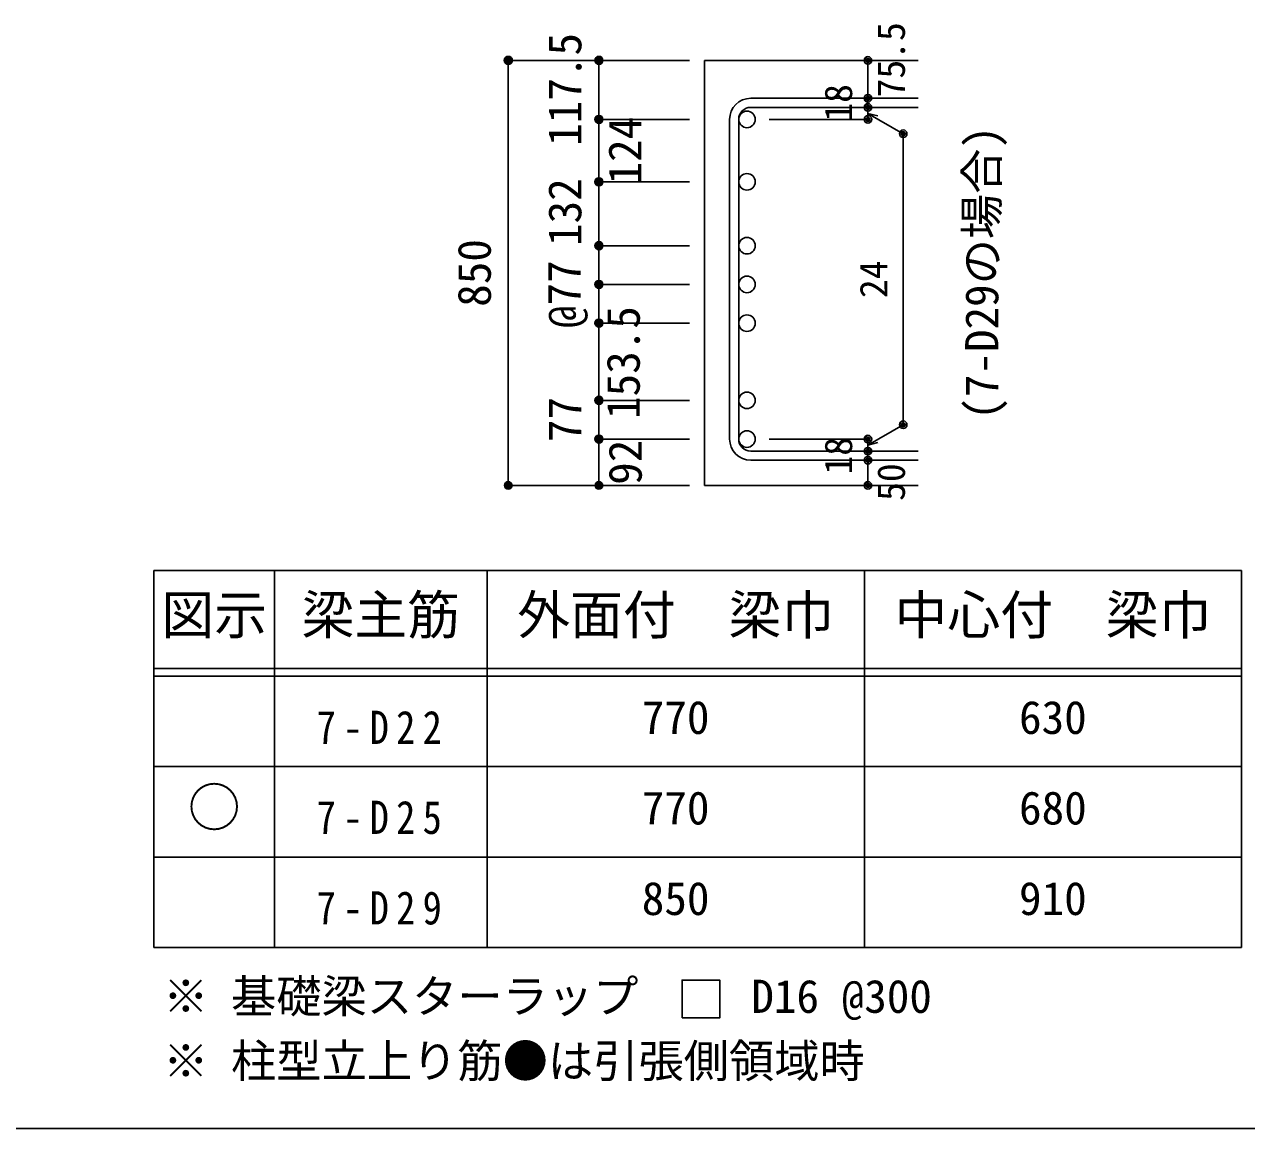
# Model space of a CAD drawing. Units: millimetres at full size, sheet at 1:30, with parts at other scales. Extents: x -5973 to 5954, y -4195 to 4201.
# Drawn here: x 1190 to 3620, y -4195 to -2000 of the extents above; entities that cross this region are included whole.
import ezdxf
from ezdxf.enums import TextEntityAlignment as Align

# ---------------------------------------------------------------- set-up
doc = ezdxf.new("R2010")
doc.units = ezdxf.units.MM
doc.header["$LTSCALE"] = 30
doc.header["$PDMODE"] = 32
doc.header["$PDSIZE"] = 15
for name, color, linetype in [('0-1_躯体線', 2, 'Continuous'), ('0-5_基礎梁筋', 7, 'Continuous'), ('0-6_スタラップ筋', 7, 'Continuous'), ('0-7_文字', 4, 'Continuous'), ('0-D_寸法', 4, 'Continuous'), ('6-7_文字', 7, 'Continuous'), ('6-E_枠', 7, 'Continuous'), ('F-0_枠', 6, 'Continuous')]:
    doc.layers.add(name, color=color, linetype=linetype)
doc.styles.add('ＭＳ ゴシック', font='')
doc.styles.get('ＭＳ ゴシック').set_extended_font_data('MS Gothic')

msp = doc.modelspace()

# ---------------------------------------------------------------- linework, layer by layer
at = {"layer": '0-1_躯体線'}
for p, q in [((2967.44, -2071.29), (2542.44, -2071.29)), ((2542.44, -2071.29), (2542.44, -2916.29)), ((2967.44, -2916.29), (2542.44, -2916.29))]:
    msp.add_line(p, q, dxfattribs=at)
at = {"layer": '0-5_基礎梁筋', "color": 3}
for centre in [(2626.94, -2188.72), (2626.94, -2312.79), (2626.94, -2439.79), (2626.94, -2516.79), (2626.94, -2593.79), (2626.94, -2747.29), (2626.94, -2824.29)]:
    msp.add_circle(centre, 16.5, dxfattribs=at)
at = {"layer": '0-6_スタラップ筋'}
for p, q in [((2634.44, -2146.72), (2967.44, -2146.72)), ((2634.44, -2164.72), (2967.44, -2164.72)), ((2592.44, -2188.72), (2592.44, -2824.29)), ((2610.44, -2188.72), (2610.44, -2824.29)), ((2634.44, -2848.29), (2967.44, -2848.29)), ((2634.44, -2866.29), (2967.44, -2866.29))]:
    msp.add_line(p, q, dxfattribs=at)
for centre, radius, start, end in [((2634.44, -2188.72), 42, 90, 180), ((2634.44, -2188.72), 24, 90, 180), ((2634.44, -2824.29), 42, 180, 270), ((2634.44, -2824.29), 24, 180, 270)]:
    msp.add_arc(centre, radius, start, end, dxfattribs=at)
at = {"layer": '0-D_寸法'}
for p, q in [((2152.44, -2916.29), (2152.44, -2071.29)), ((2152.44, -2071.29), (2152.44, -2916.29)), ((2867.44, -2071.29), (2867.44, -2146.72)), ((2867.44, -2146.72), (2867.44, -2071.29)), ((2867.44, -2164.72), (2867.44, -2146.72)), ((2867.44, -2164.72), (2867.44, -2188.72)), ((2867.44, -2176.72), (2886.76, -2181.9)), ((2867.44, -2176.72), (2937.5, -2217.17)), ((2332.44, -2188.72), (2512.44, -2188.72)), ((2332.44, -2188.72), (2512.44, -2188.72)), ((2867.44, -2188.72), (2671.35, -2188.72)), ((2937.5, -2217.17), (2937.5, -2795.84)), ((2332.44, -2437.29), (2332.44, -2285.29)), ((2332.44, -2312.79), (2512.44, -2312.79)), ((2332.44, -2312.79), (2512.44, -2312.79)), ((2332.44, -2824.29), (2332.44, -2437.29)), ((2332.44, -2439.79), (2512.44, -2439.79)), ((2332.44, -2439.79), (2512.44, -2439.79)), ((2332.44, -2516.79), (2512.44, -2516.79)), ((2332.44, -2516.79), (2512.44, -2516.79)), ((2332.44, -2593.79), (2512.44, -2593.79)), ((2332.44, -2593.79), (2512.44, -2593.79)), ((2332.44, -2747.29), (2512.44, -2747.29)), ((2867.44, -2836.29), (2937.5, -2795.84)), ((2332.44, -2916.29), (2332.44, -2824.29)), ((2332.44, -2824.29), (2512.44, -2824.29)), ((2867.44, -2824.29), (2671.35, -2824.29)), ((2867.44, -2848.29), (2867.44, -2824.29)), ((2867.44, -2836.29), (2886.76, -2831.11))]:
    msp.add_line(p, q, dxfattribs=at)
for points in [[(2152.44, -2071.29), (2332.44, -2071.29), (2512.44, -2071.29)], [(2152.44, -2071.29), (2332.44, -2071.29), (2512.44, -2071.29)], [(2332.44, -2285.29), (2332.44, -2188.72), (2332.44, -2071.29)], [(2867.44, -2916.29), (2867.44, -2866.29), (2867.44, -2848.29)], [(2152.44, -2916.29), (2332.44, -2916.29), (2512.44, -2916.29)]]:
    msp.add_lwpolyline(points, dxfattribs=at)
for centre, radius in [((2152.44, -2071.29), 8), ((2152.44, -2071.29), 7.2), ((2152.44, -2071.29), 6.4), ((2332.44, -2071.29), 8), ((2332.44, -2071.29), 7.2), ((2332.44, -2071.29), 6.4), ((2152.44, -2071.29), 5.6), ((2152.44, -2071.29), 4.8), ((2152.44, -2071.29), 4), ((2152.44, -2071.29), 3.2), ((2152.44, -2071.29), 2.4), ((2152.44, -2071.29), 1.6), ((2152.44, -2071.29), 0.8), ((2332.44, -2071.29), 5.6), ((2332.44, -2071.29), 4.8), ((2332.44, -2071.29), 4), ((2332.44, -2071.29), 3.2), ((2332.44, -2071.29), 2.4), ((2332.44, -2071.29), 1.6), ((2332.44, -2071.29), 0.8), ((2867.44, -2071.29), 4), ((2867.44, -2071.29), 3.6), ((2867.44, -2071.29), 3.2), ((2867.44, -2071.29), 2.8), ((2867.44, -2071.29), 2.4), ((2867.44, -2071.29), 2), ((2867.44, -2071.29), 1.6), ((2867.44, -2071.29), 1.2), ((2867.44, -2071.29), 0.8), ((2867.44, -2071.29), 0.4), ((2867.44, -2146.72), 4), ((2867.44, -2164.72), 4), ((2867.44, -2146.72), 3.6), ((2867.44, -2164.72), 3.6), ((2867.44, -2146.72), 3.2), ((2867.44, -2164.72), 3.2), ((2867.44, -2146.72), 2.8), ((2867.44, -2164.72), 2.8), ((2867.44, -2146.72), 2.4), ((2867.44, -2164.72), 2.4), ((2867.44, -2146.72), 2), ((2867.44, -2146.72), 1.6), ((2867.44, -2146.72), 1.2), ((2867.44, -2146.72), 0.8), ((2867.44, -2146.72), 0.4), ((2332.44, -2188.72), 8), ((2332.44, -2188.72), 7.2), ((2332.44, -2188.72), 6.4), ((2332.44, -2188.72), 5.6), ((2332.44, -2188.72), 4.8), ((2332.44, -2188.72), 4), ((2332.44, -2188.72), 3.2), ((2332.44, -2188.72), 2.4), ((2867.44, -2188.72), 4), ((2867.44, -2188.72), 3.6), ((2867.44, -2188.72), 3.2), ((2867.44, -2188.72), 2.8), ((2867.44, -2188.72), 2.4), ((2867.44, -2164.72), 2), ((2867.44, -2164.72), 1.6), ((2867.44, -2164.72), 1.2), ((2867.44, -2164.72), 0.8), ((2867.44, -2164.72), 0.4), ((2332.44, -2188.72), 1.6), ((2332.44, -2188.72), 0.8), ((2867.44, -2188.72), 2), ((2867.44, -2188.72), 1.6), ((2867.44, -2188.72), 1.2), ((2867.44, -2188.72), 0.8), ((2867.44, -2188.72), 0.4), ((2937.5, -2217.17), 4), ((2937.5, -2217.17), 3.6), ((2937.5, -2217.17), 3.2), ((2937.5, -2217.17), 2.8), ((2937.5, -2217.17), 2.4), ((2937.5, -2217.17), 2), ((2937.5, -2217.17), 1.6), ((2937.5, -2217.17), 1.2), ((2937.5, -2217.17), 0.8), ((2937.5, -2217.17), 0.4), ((2332.44, -2312.79), 8), ((2332.44, -2312.79), 7.2), ((2332.44, -2312.79), 6.4), ((2332.44, -2312.79), 5.6), ((2332.44, -2312.79), 4.8), ((2332.44, -2312.79), 4), ((2332.44, -2312.79), 3.2), ((2332.44, -2312.79), 2.4), ((2332.44, -2312.79), 1.6), ((2332.44, -2312.79), 0.8), ((2332.44, -2439.79), 8), ((2332.44, -2439.79), 7.2), ((2332.44, -2439.79), 6.4), ((2332.44, -2439.79), 5.6), ((2332.44, -2439.79), 4.8), ((2332.44, -2439.79), 4), ((2332.44, -2439.79), 3.2), ((2332.44, -2439.79), 2.4), ((2332.44, -2439.79), 1.6), ((2332.44, -2439.79), 0.8), ((2332.44, -2516.79), 8), ((2332.44, -2516.79), 7.2), ((2332.44, -2516.79), 6.4), ((2332.44, -2516.79), 5.6), ((2332.44, -2516.79), 4.8), ((2332.44, -2516.79), 4), ((2332.44, -2516.79), 3.2), ((2332.44, -2516.79), 2.4), ((2332.44, -2516.79), 1.6), ((2332.44, -2516.79), 0.8), ((2332.44, -2593.79), 8), ((2332.44, -2593.79), 7.2), ((2332.44, -2593.79), 6.4), ((2332.44, -2593.79), 5.6), ((2332.44, -2593.79), 4.8), ((2332.44, -2593.79), 4), ((2332.44, -2593.79), 3.2), ((2332.44, -2593.79), 2.4), ((2332.44, -2593.79), 1.6), ((2332.44, -2593.79), 0.8), ((2332.44, -2747.29), 8), ((2332.44, -2747.29), 7.2), ((2332.44, -2747.29), 6.4), ((2332.44, -2747.29), 5.6), ((2332.44, -2747.29), 4.8), ((2332.44, -2747.29), 4), ((2332.44, -2747.29), 3.2), ((2332.44, -2747.29), 2.4), ((2332.44, -2747.29), 1.6), ((2332.44, -2747.29), 0.8), ((2937.5, -2795.84), 4), ((2937.5, -2795.84), 3.6), ((2937.5, -2795.84), 3.2), ((2937.5, -2795.84), 2.8), ((2937.5, -2795.84), 2.4), ((2937.5, -2795.84), 2), ((2332.44, -2824.29), 8), ((2332.44, -2824.29), 7.2), ((2332.44, -2824.29), 6.4), ((2937.5, -2795.84), 1.6), ((2937.5, -2795.84), 1.2), ((2937.5, -2795.84), 0.8), ((2937.5, -2795.84), 0.4), ((2332.44, -2824.29), 5.6), ((2332.44, -2824.29), 4.8), ((2332.44, -2824.29), 4), ((2332.44, -2824.29), 3.2), ((2332.44, -2824.29), 2.4), ((2332.44, -2824.29), 1.6), ((2332.44, -2824.29), 0.8), ((2867.44, -2824.29), 4), ((2867.44, -2824.29), 3.6), ((2867.44, -2824.29), 3.2), ((2867.44, -2824.29), 2.8), ((2867.44, -2824.29), 2.4), ((2867.44, -2824.29), 2), ((2867.44, -2824.29), 1.6), ((2867.44, -2824.29), 1.2), ((2867.44, -2824.29), 0.8), ((2867.44, -2824.29), 0.4), ((2867.44, -2848.29), 4), ((2867.44, -2866.29), 4), ((2867.44, -2848.29), 3.6), ((2867.44, -2866.29), 3.6), ((2867.44, -2848.29), 3.2), ((2867.44, -2866.29), 3.2), ((2867.44, -2848.29), 2.8), ((2867.44, -2866.29), 2.8), ((2867.44, -2848.29), 2.4), ((2867.44, -2866.29), 2.4), ((2867.44, -2848.29), 2), ((2867.44, -2866.29), 2), ((2867.44, -2848.29), 1.6), ((2867.44, -2866.29), 1.6), ((2867.44, -2848.29), 1.2), ((2867.44, -2866.29), 1.2), ((2867.44, -2848.29), 0.8), ((2867.44, -2866.29), 0.8), ((2867.44, -2848.29), 0.4), ((2867.44, -2866.29), 0.4), ((2152.44, -2916.29), 7.2), ((2152.44, -2916.29), 6.4), ((2152.44, -2916.29), 5.6), ((2152.44, -2916.29), 4.8), ((2152.44, -2916.29), 4), ((2152.44, -2916.29), 3.2), ((2152.44, -2916.29), 2.4), ((2152.44, -2916.29), 1.6), ((2152.44, -2916.29), 0.8), ((2332.44, -2916.29), 7.2), ((2332.44, -2916.29), 6.4), ((2332.44, -2916.29), 5.6), ((2332.44, -2916.29), 4.8), ((2332.44, -2916.29), 4), ((2332.44, -2916.29), 3.2), ((2332.44, -2916.29), 2.4), ((2332.44, -2916.29), 1.6), ((2332.44, -2916.29), 0.8), ((2867.44, -2916.29), 4), ((2867.44, -2916.29), 3.6), ((2867.44, -2916.29), 3.2), ((2867.44, -2916.29), 2.8), ((2867.44, -2916.29), 2.4), ((2867.44, -2916.29), 2), ((2867.44, -2916.29), 1.6), ((2867.44, -2916.29), 1.2), ((2867.44, -2916.29), 0.8), ((2867.44, -2916.29), 0.4)]:
    msp.add_circle(centre, radius, dxfattribs=at)
at = {"layer": '0-D_寸法', "color": 7}
for p in [(2152.44, -2071.29), (2152.44, -2071.29), (2332.44, -2071.29), (2867.44, -2071.29), (2867.44, -2146.72), (2867.44, -2164.72), (2332.44, -2188.72), (2867.44, -2188.72), (2937.5, -2217.17), (2332.44, -2312.79), (2332.44, -2439.79), (2332.44, -2516.79), (2332.44, -2593.79), (2332.44, -2747.29), (2332.44, -2747.29), (2937.5, -2795.84), (2332.44, -2824.29), (2332.44, -2824.29), (2867.44, -2824.29), (2867.44, -2848.29), (2867.44, -2866.29), (2152.44, -2916.29), (2152.44, -2916.29), (2332.44, -2916.29), (2867.44, -2916.29)]:
    msp.add_point(p, dxfattribs=at)
at = {"layer": '6-7_文字'}
msp.add_lwpolyline([(2497.94, -3975.08), (2572.94, -3975.08), (2572.94, -3900.08), (2497.94, -3900.08)], close=True, dxfattribs=at)
at = {"layer": '6-E_枠', "color": 3}
for p, q in [((1447.71, -3085.43), (1447.71, -3835.43)), ((1447.71, -3085.43), (3610.24, -3085.43)), ((3610.24, -3085.43), (3610.24, -3835.43)), ((1447.71, -3835.43), (3610.24, -3835.43))]:
    msp.add_line(p, q, dxfattribs=at)
at = {"layer": '6-E_枠'}
for p, q in [((1687.71, -3085.43), (1687.71, -3835.43)), ((2110.24, -3085.43), (2110.24, -3835.43)), ((2860.24, -3085.43), (2860.24, -3835.43)), ((1447.71, -3280.43), (3610.24, -3280.43)), ((1447.71, -3295.43), (3610.24, -3295.43)), ((1447.71, -3475.43), (3610.24, -3475.43)), ((1447.71, -3655.43), (3610.24, -3655.43))]:
    msp.add_line(p, q, dxfattribs=at)
at = {"layer": 'F-0_枠'}
msp.add_line((5954.1, -4195.24), (-5972.88, -4195.24), dxfattribs=at)

# ---------------------------------------------------------------- texts
at = {"layer": '0-7_文字', "color": 7, "style": 'ＭＳ ゴシック'}
msp.add_text('(7-D29の場合)', height=65.98, rotation=90, dxfattribs=at).set_placement((3146.43, -2785.98), align=Align.BOTTOM_LEFT)
at = {"layer": '0-D_寸法', "style": 'ＭＳ ゴシック'}
for s, height, p in [('75.5', 54.99, (2957.44, -2144.99)), ('117.5', 65.98, (2317.44, -2241.25)), ('18', 54.99, (2852.44, -2193.22)), ('124', 65.98, (2436.91, -2318.1)), ('132', 65.98, (2317.41, -2440.4)), ('850', 65.98, (2137.44, -2561.29)), ('@77', 65.98, (2316.01, -2603.66)), ('24', 54.99, (2922.5, -2544)), ('153.5', 65.98, (2433.56, -2784.34)), ('77', 65.98, (2317.39, -2830.29)), ('92', 65.98, (2437.44, -2915.29)), ('18', 54.99, (2852.44, -2894.79)), ('50', 54.99, (2957.44, -2947.29))]:
    msp.add_text(s, height=height, rotation=90, dxfattribs=at).set_placement(p, align=Align.BOTTOM_LEFT)
at = {"layer": '6-7_文字', "color": 2, "style": 'ＭＳ ゴシック'}
for s, p in [('図示', (1462.71, -3235.43)), ('梁主筋', (1741.48, -3235.43)), ('外面付\u3000梁巾', (2170.24, -3235.43)), ('中心付\u3000梁巾', (2920.24, -3235.43)), ('○', (1515.21, -3617.93))]:
    msp.add_text(s, height=76.98, dxfattribs=at).set_placement(p, align=Align.BOTTOM_LEFT)
at = {"layer": '6-7_文字', "style": 'ＭＳ ゴシック'}
for s, p in [('770', (2417.74, -3430.43)), ('630', (3167.74, -3430.43)), ('770', (2417.74, -3610.43)), ('680', (3167.74, -3610.43)), ('850', (2417.74, -3790.43)), ('910', (3167.74, -3790.43)), ('※ 基礎梁スターラップ     D16 @300', (1466.27, -3985.01)), ('※ 柱型立上り筋●は引張側領域時', (1466.27, -4113.51))]:
    msp.add_text(s, height=65.98, dxfattribs=at).set_placement(p, align=Align.BOTTOM_LEFT)
at = {"layer": '6-7_文字', "char_height": 65.98, "attachment_point": 7, "style": 'ＭＳ ゴシック'}
for s, insert in [('\\T1.38;\\W0.85;7-D22', (1771.48, -3430.43)), ('\\T1.38;\\W0.85;7-D25', (1771.48, -3610.43)), ('\\T1.38;\\W0.85;7-D29', (1771.48, -3790.43))]:
    msp.add_mtext(s, dxfattribs=dict(at, insert=insert))

doc.saveas('drawing.dxf')
